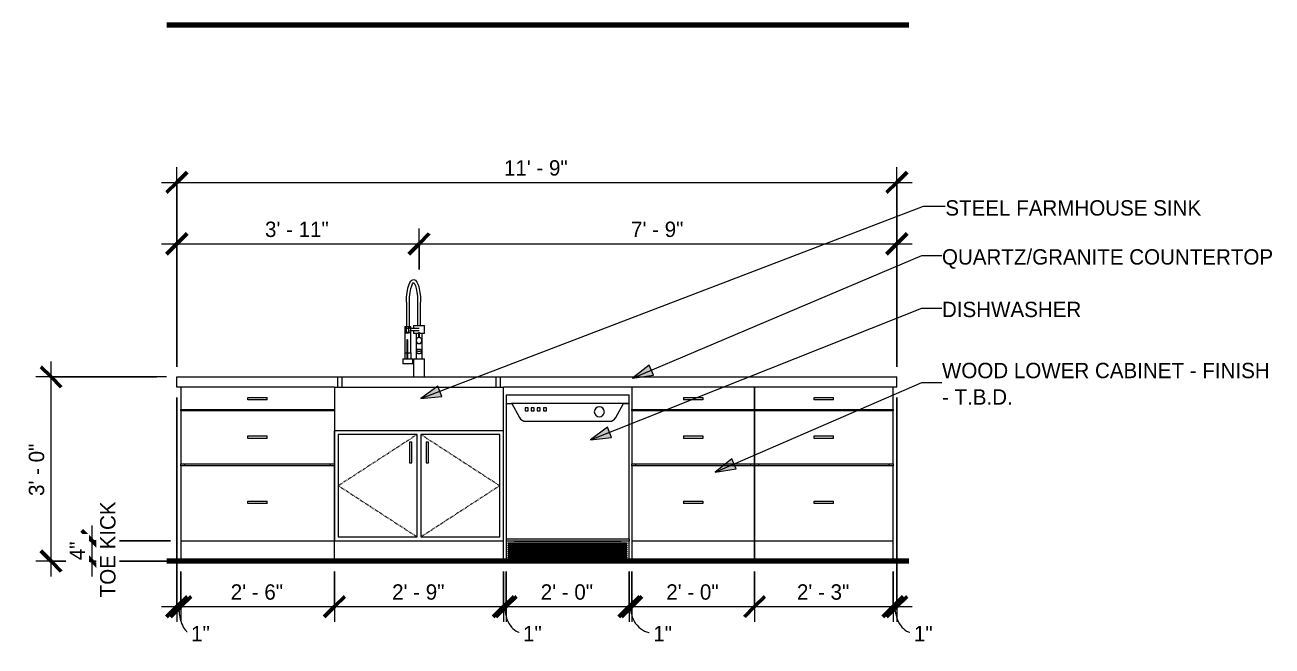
# Model space of a CAD drawing. Header units: inches. Extents: x -10240 to -8600, y 119 to 10383.
# Drawn here: x -9931.1 to -9687.7, y 119.4 to 240.7 of the extents above; entities that cross this region are included whole.
import ezdxf

# ---------------------------------------------------------------- set-up
doc = ezdxf.new("R2010")
doc.units = ezdxf.units.IN
doc.header["$MEASUREMENT"] = 0
doc.linetypes.add('Dash', pattern=[0.25, 0.125, -0.125])
for name, color, linetype, lineweight in [('0-3', 90, 'Continuous', 5), ('A-ANNO-DIMS', 211, 'Continuous', 9), ('A-ANNO-DIMS-32', 211, 'Continuous', 9), ('A-ANNO-NOTE', 131, 'Continuous', 9), ('A-FLOR-1', 7, 'Continuous', 70), ('A-WALL-3', 113, 'Continuous', 9), ('G-ANNO-TEXT', 231, 'Continuous', 9), ('P-SANR-FIXT', 6, 'Continuous', 9), ('Q-CASE', 31, 'Continuous', 9), ('Q-CASE-HDLN', 31, 'Dash', 9), ('Q-SPCQ', 91, 'Continuous', 9)]:
    doc.layers.add(name, color=color, linetype=linetype, lineweight=lineweight)
doc.styles.add('Century Gothic', font='ufonts.com_century-gothic.ttf', dxfattribs={"height": 3})
doc.dimstyles.new('OD_1__HACK_2', dxfattribs={"dimscale": 12, "dimtxt": 3.132505, "dimasz": 0.333333, "dimexe": 0.25, "dimexo": 0.166667, "dimgap": 0.041667, "dimtad": 1, "dimdec": 0, "dimzin": 3, "dimdsep": 46, "dimlunit": 4, "dimtxsty": 'Century Gothic', "dimblk1": 'OBLIQUE', "dimblk2": 'OBLIQUE', "dimsah": 1, "dimcen": 0.09, "dimdle": 0.25, "dimazin": 0, "dimtfac": 1, "dimtdec": 4, "dimtix": 1, "dimtmove": 0, "dimatfit": 3, "dimfxl": 1, "dimtvp": 1, "dimtfill": 1, "dimfrac": 2, "dimtolj": 1, "dimtzin": 0, "dimarcsym": 2})
doc.dimstyles.new('OD_1__HACK_2_1', dxfattribs={"dimscale": 12, "dimtxt": 3.132505, "dimasz": 0.333333, "dimexe": 0.25, "dimexo": 0.166667, "dimgap": 0.041667, "dimtad": 1, "dimdec": 0, "dimzin": 3, "dimdsep": 46, "dimlunit": 4, "dimtxsty": 'Century Gothic', "dimblk1": 'OBLIQUE', "dimblk2": 'OBLIQUE', "dimsah": 1, "dimcen": 0.09, "dimdle": 0.25, "dimazin": 0, "dimtfac": 1, "dimtdec": 4, "dimtix": 1, "dimtmove": 1, "dimatfit": 3, "dimfxl": 1, "dimtvp": 1, "dimtfill": 1, "dimfrac": 2, "dimtolj": 1, "dimtzin": 0, "dimarcsym": 2})

# ---------------------------------------------------------------- blocks, each defined once
blk = doc.blocks.new('CTR - 1st Phase - Shell_rvt-2-2ND _ 3RD FLOOR - 2BD A - ADA TYPE B - KITCHEN ISLAND')
at = {"layer": 'A-FLOR-1'}
for p, q in [((10023.1, 240.75), (10167.92, 240.75)), ((10167.92, 136), (10023.1, 136))]:
    blk.add_line(p, q, dxfattribs=at)
blk = doc.blocks.new('Dishwasher_15404 - 34_ counter-2817256-2ND _ 3RD FLOOR - 2BD A - ADA TYPE B - KITCHEN ISLAND')
at = {"layer": 'Q-SPCQ'}
for p, q in [((10089.34, 168.5), (10089.34, 166.79)), ((10089.34, 168.5), (10090.41, 168.5)), ((10090.41, 168.5), (10113.14, 168.5)), ((10113.14, 168.5), (10113.34, 168.5)), ((10113.34, 166.79), (10113.34, 168.5)), ((10089.34, 166.79), (10089.34, 140.33)), ((10089.34, 166.79), (10089.54, 166.79)), ((10089.54, 166.79), (10090.43, 166.79)), ((10090.43, 166.79), (10090.41, 166.79)), ((10112.25, 166.79), (10090.43, 166.79)), ((10090.43, 166.79), (10091.95, 164.06)), ((10093.06, 165.94), (10093.06, 165.35)), ((10093.65, 165.94), (10093.06, 165.94)), ((10093.65, 165.35), (10093.65, 165.94)), ((10094.24, 165.94), (10094.24, 165.35)), ((10094.83, 165.94), (10094.24, 165.94)), ((10094.83, 165.35), (10094.83, 165.94)), ((10095.42, 165.94), (10095.42, 165.35)), ((10096.01, 165.94), (10095.42, 165.94)), ((10096.01, 165.35), (10096.01, 165.94)), ((10096.6, 165.94), (10096.6, 165.35)), ((10097.19, 165.94), (10096.6, 165.94)), ((10097.19, 165.35), (10097.19, 165.94)), ((10110.73, 164.06), (10112.25, 166.79)), ((10113.14, 166.79), (10112.25, 166.79)), ((10112.25, 166.79), (10113.14, 166.79)), ((10113.34, 166.79), (10113.14, 166.79)), ((10113.14, 166.79), (10113.34, 166.79)), ((10113.34, 140.33), (10113.34, 166.79)), ((10093.06, 165.35), (10093.65, 165.35)), ((10093.15, 163.35), (10109.53, 163.35)), ((10094.24, 165.35), (10094.83, 165.35)), ((10095.42, 165.35), (10096.01, 165.35)), ((10096.6, 165.35), (10097.19, 165.35)), ((10089.54, 140.33), (10089.34, 140.33)), ((10089.34, 140.33), (10089.34, 139.94)), ((10113.34, 139.94), (10089.34, 139.94)), ((10089.34, 139.94), (10089.34, 136)), ((10113.14, 140.33), (10089.54, 140.33)), ((10089.76, 139.39), (10089.76, 139.59)), ((10089.76, 139.59), (10090.91, 139.59)), ((10090.91, 139.39), (10089.76, 139.39)), ((10089.76, 139), (10089.76, 139.2)), ((10089.76, 139.2), (10090.91, 139.2)), ((10090.91, 139), (10089.76, 139)), ((10089.76, 138.61), (10089.76, 138.8)), ((10089.76, 138.8), (10090.91, 138.8)), ((10090.91, 139.94), (10111.76, 139.94)), ((10090.91, 139.59), (10111.76, 139.59)), ((10111.76, 139.39), (10090.91, 139.39)), ((10090.91, 139.2), (10111.76, 139.2)), ((10111.76, 139), (10090.91, 139)), ((10090.91, 138.8), (10111.76, 138.8)), ((10111.76, 139.59), (10112.92, 139.59)), ((10112.92, 139.39), (10111.76, 139.39)), ((10111.76, 139.2), (10112.92, 139.2)), ((10112.92, 139), (10111.76, 139)), ((10111.76, 138.8), (10112.92, 138.8)), ((10112.92, 139.59), (10112.92, 139.39)), ((10112.92, 139.2), (10112.92, 139)), ((10112.92, 138.8), (10112.92, 138.61)), ((10113.34, 140.33), (10113.14, 140.33)), ((10113.34, 140.33), (10113.34, 139.94)), ((10113.34, 136), (10113.34, 139.94)), ((10090.91, 138.61), (10089.76, 138.61)), ((10089.76, 138.21), (10089.76, 138.41)), ((10089.76, 138.41), (10090.91, 138.41)), ((10090.91, 138.21), (10089.76, 138.21)), ((10089.76, 137.82), (10089.76, 138.02)), ((10089.76, 138.02), (10090.91, 138.02)), ((10090.91, 137.82), (10089.76, 137.82)), ((10089.76, 137.43), (10089.76, 137.62)), ((10089.76, 137.62), (10090.91, 137.62)), ((10090.91, 137.43), (10089.76, 137.43)), ((10089.76, 137.03), (10089.76, 137.23)), ((10089.76, 137.23), (10090.91, 137.23)), ((10090.91, 137.03), (10089.76, 137.03)), ((10089.76, 136.64), (10089.76, 136.84)), ((10089.76, 136.84), (10090.91, 136.84)), ((10090.91, 136.64), (10089.76, 136.64)), ((10111.76, 138.61), (10090.91, 138.61)), ((10090.91, 138.41), (10111.76, 138.41)), ((10111.76, 138.21), (10090.91, 138.21)), ((10090.91, 138.02), (10111.76, 138.02)), ((10111.76, 137.82), (10090.91, 137.82)), ((10090.91, 137.62), (10111.76, 137.62)), ((10111.76, 137.43), (10090.91, 137.43)), ((10090.91, 137.23), (10111.76, 137.23)), ((10111.76, 137.03), (10090.91, 137.03)), ((10090.91, 136.84), (10111.76, 136.84)), ((10111.76, 136.64), (10090.91, 136.64)), ((10112.92, 138.61), (10111.76, 138.61)), ((10111.76, 138.41), (10112.92, 138.41)), ((10112.92, 138.21), (10111.76, 138.21)), ((10111.76, 138.02), (10112.92, 138.02)), ((10112.92, 137.82), (10111.76, 137.82)), ((10111.76, 137.62), (10112.92, 137.62)), ((10112.92, 137.43), (10111.76, 137.43)), ((10111.76, 137.23), (10112.92, 137.23)), ((10112.92, 137.03), (10111.76, 137.03)), ((10111.76, 136.84), (10112.92, 136.84)), ((10112.92, 136.64), (10111.76, 136.64)), ((10112.92, 138.41), (10112.92, 138.21)), ((10112.92, 138.02), (10112.92, 137.82)), ((10112.92, 137.62), (10112.92, 137.43)), ((10112.92, 137.23), (10112.92, 137.03)), ((10112.92, 136.84), (10112.92, 136.64))]:
    blk.add_line(p, q, dxfattribs=at)
for centre, radius, start, end in [((10107.53, 165.2), 0.984, 90, 270), ((10107.53, 165.2), 0.984, 270, 90), ((10093.15, 164.72), 1.38, 209, 270), ((10109.53, 164.72), 1.38, 270, 331)]:
    blk.add_arc(centre, radius, start, end, dxfattribs=at)
blk = doc.blocks.new('Vanity Cabinet-Double Door - 33_-2164608-2ND _ 3RD FLOOR - 2BD A - ADA TYPE B - KITCHEN ISLAND')
at = {"layer": 'Q-CASE'}
for p, q in [((10055.84, 161.5), (10055.84, 140)), ((10071.96, 160.75), (10056.59, 160.75)), ((10056.59, 160.75), (10056.59, 140.75)), ((10071.96, 140.75), (10071.96, 160.75)), ((10088.09, 160.75), (10072.71, 160.75)), ((10072.71, 160.75), (10072.71, 140.75)), ((10088.09, 140.75), (10088.09, 160.75)), ((10088.84, 140), (10088.84, 161.5)), ((10070.46, 159.25), (10070.46, 155.25)), ((10070.96, 159.25), (10070.46, 159.25)), ((10070.96, 155.25), (10070.96, 159.25)), ((10073.71, 159.25), (10073.71, 155.25)), ((10074.21, 159.25), (10073.71, 159.25)), ((10074.21, 155.25), (10074.21, 159.25)), ((10070.46, 155.25), (10070.96, 155.25)), ((10073.71, 155.25), (10074.21, 155.25)), ((10055.84, 140), (10088.84, 140)), ((10055.84, 136), (10055.84, 140)), ((10056.59, 140.75), (10071.96, 140.75)), ((10072.71, 140.75), (10088.09, 140.75)), ((10088.84, 136), (10088.84, 140))]:
    blk.add_line(p, q, dxfattribs=at)
at = {"layer": 'Q-CASE-HDLN'}
for p, q in [((10071.96, 160.75), (10056.59, 150.75)), ((10072.71, 160.75), (10088.09, 150.75)), ((10056.59, 150.75), (10071.96, 140.75)), ((10088.09, 150.75), (10072.71, 140.75))]:
    blk.add_line(p, q, dxfattribs=at)
blk = doc.blocks.new('Base Cabinet 3 Drawer 230 - Base Cabinet 3 Drawer 230 30_-2571672-2ND _ 3RD FLOOR - 2BD A - ADA TYPE B - KITCHEN ISLAND')
at = {"layer": 'Q-CASE'}
for p, q in [((10055.84, 170), (10025.84, 170)), ((10025.84, 170), (10025.84, 165.63)), ((10038.96, 168), (10042.71, 168)), ((10038.96, 167.5), (10038.96, 168)), ((10042.71, 167.5), (10042.71, 168)), ((10025.84, 165.63), (10055.84, 165.63)), ((10025.84, 165.38), (10025.84, 165.63)), ((10026.59, 165.63), (10026.59, 165.38)), ((10042.71, 167.5), (10038.96, 167.5)), ((10055.09, 165.38), (10055.09, 165.63)), ((10055.84, 165.38), (10025.84, 165.38)), ((10025.84, 165.38), (10025.84, 155)), ((10055.84, 155), (10055.84, 161.5)), ((10038.96, 160.5), (10042.71, 160.5)), ((10038.96, 160), (10038.96, 160.5)), ((10042.71, 160), (10038.96, 160)), ((10042.71, 160), (10042.71, 160.5)), ((10025.84, 155), (10055.84, 155)), ((10025.84, 154.63), (10025.84, 155)), ((10055.84, 154.63), (10025.84, 154.63)), ((10025.84, 154.63), (10025.84, 140)), ((10026.59, 155), (10026.59, 154.63)), ((10055.09, 154.63), (10055.09, 155)), ((10055.84, 140), (10055.84, 154.63)), ((10038.96, 147.75), (10042.71, 147.75)), ((10038.96, 147.25), (10038.96, 147.75)), ((10042.71, 147.25), (10038.96, 147.25)), ((10042.71, 147.25), (10042.71, 147.75)), ((10025.84, 140), (10055.84, 140)), ((10025.84, 140), (10025.84, 136)), ((10055.84, 136), (10055.84, 140))]:
    blk.add_line(p, q, dxfattribs=at)
blk = doc.blocks.new('Base Cabinet 3 Drawer 230 - Base Cabinet 3 Drawer 230 24_-2578604-2ND _ 3RD FLOOR - 2BD A - ADA TYPE B - KITCHEN ISLAND')
at = {"layer": 'Q-CASE'}
for p, q in [((10113.84, 170), (10113.84, 165.63)), ((10137.84, 170), (10113.84, 170)), ((10123.96, 168), (10127.71, 168)), ((10123.96, 168), (10123.96, 167.5)), ((10127.71, 168), (10127.71, 167.5)), ((10137.84, 165.63), (10137.84, 170)), ((10113.84, 165.63), (10137.84, 165.63)), ((10113.84, 165.38), (10113.84, 165.63)), ((10114.59, 165.63), (10114.59, 165.38)), ((10127.71, 167.5), (10123.96, 167.5)), ((10137.09, 165.38), (10137.09, 165.63)), ((10137.84, 165.63), (10137.84, 165.38)), ((10113.84, 165.38), (10113.84, 155)), ((10137.84, 165.38), (10113.84, 165.38)), ((10137.84, 155), (10137.84, 165.38)), ((10123.96, 160.5), (10127.71, 160.5)), ((10123.96, 160.5), (10123.96, 160)), ((10127.71, 160), (10123.96, 160)), ((10127.71, 160.5), (10127.71, 160)), ((10113.84, 155), (10137.84, 155)), ((10113.84, 154.63), (10113.84, 155)), ((10113.84, 154.63), (10113.84, 140)), ((10137.84, 154.63), (10113.84, 154.63)), ((10114.59, 155), (10114.59, 154.63)), ((10137.09, 154.63), (10137.09, 155)), ((10137.84, 155), (10137.84, 154.63)), ((10137.84, 140), (10137.84, 154.63)), ((10123.96, 147.75), (10127.71, 147.75)), ((10123.96, 147.75), (10123.96, 147.25)), ((10127.71, 147.25), (10123.96, 147.25)), ((10127.71, 147.75), (10127.71, 147.25)), ((10113.84, 140), (10137.84, 140)), ((10113.84, 140), (10113.84, 136)), ((10137.84, 136), (10137.84, 140))]:
    blk.add_line(p, q, dxfattribs=at)
blk = doc.blocks.new('Base Cabinet 3 Drawer 230 - Base Cabinet 3 Drawer 230 27_-2571739-2ND _ 3RD FLOOR - 2BD A - ADA TYPE B - KITCHEN ISLAND')
at = {"layer": 'Q-CASE'}
for p, q in [((10164.84, 170), (10137.84, 170)), ((10137.84, 170), (10137.84, 165.63)), ((10149.46, 168), (10153.21, 168)), ((10149.46, 167.5), (10149.46, 168)), ((10153.21, 167.5), (10153.21, 168)), ((10164.84, 165.63), (10164.84, 170)), ((10137.84, 165.63), (10164.84, 165.63)), ((10137.84, 165.38), (10137.84, 165.63)), ((10138.59, 165.63), (10138.59, 165.38)), ((10153.21, 167.5), (10149.46, 167.5)), ((10164.09, 165.38), (10164.09, 165.63)), ((10164.84, 165.63), (10164.84, 165.38)), ((10164.84, 165.38), (10137.84, 165.38)), ((10137.84, 165.38), (10137.84, 155)), ((10164.84, 155), (10164.84, 165.38)), ((10149.46, 160.5), (10153.21, 160.5)), ((10149.46, 160), (10149.46, 160.5)), ((10153.21, 160), (10149.46, 160)), ((10153.21, 160), (10153.21, 160.5)), ((10137.84, 155), (10164.84, 155)), ((10137.84, 154.63), (10137.84, 155)), ((10164.84, 154.63), (10137.84, 154.63)), ((10137.84, 154.63), (10137.84, 140)), ((10138.59, 155), (10138.59, 154.63)), ((10164.09, 154.63), (10164.09, 155)), ((10164.84, 155), (10164.84, 154.63)), ((10164.84, 140), (10164.84, 154.63)), ((10149.46, 147.75), (10153.21, 147.75)), ((10149.46, 147.25), (10149.46, 147.75)), ((10153.21, 147.25), (10149.46, 147.25)), ((10153.21, 147.25), (10153.21, 147.75)), ((10137.84, 140), (10164.84, 140)), ((10137.84, 140), (10137.84, 136)), ((10164.84, 136), (10164.84, 140))]:
    blk.add_line(p, q, dxfattribs=at)
blk = doc.blocks.new('kitchen_faucet_14143 - kitchen_faucet_14143-2965259-2ND _ 3RD FLOOR - 2BD A - ADA TYPE B - KITCHEN ISLAND')
at = {"layer": 'P-SANR-FIXT'}
for p, q in [((10069.89, 186.57), (10069.89, 181.84)), ((10070.48, 181.45), (10070.48, 186.57)), ((10072.05, 186.57), (10072.05, 182.04)), ((10072.64, 182.04), (10072.64, 186.57)), ((10069.59, 181.84), (10069.59, 180.66)), ((10069.59, 181.84), (10069.75, 181.84)), ((10069.59, 180.66), (10069.59, 176.72)), ((10069.59, 180.66), (10069.75, 180.66)), ((10069.75, 180.66), (10069.59, 180.66)), ((10069.75, 181.84), (10069.88, 181.84)), ((10069.75, 180.66), (10069.75, 181.84)), ((10069.75, 180.66), (10069.88, 180.66)), ((10069.75, 180.55), (10069.75, 180.66)), ((10069.88, 180.66), (10069.75, 180.66)), ((10070.18, 180.55), (10069.75, 180.55)), ((10069.88, 180.66), (10069.88, 181.84)), ((10069.88, 180.66), (10070.3, 180.66)), ((10069.88, 180.55), (10069.88, 180.66)), ((10070.3, 180.66), (10069.88, 180.66)), ((10069.89, 181.45), (10069.89, 181.84)), ((10069.89, 181.84), (10070.19, 181.84)), ((10070.3, 181.45), (10069.89, 181.45)), ((10070.3, 180.55), (10070.18, 180.55)), ((10070.19, 181.84), (10070.3, 181.84)), ((10070.3, 181.84), (10070.77, 181.84)), ((10070.3, 181.84), (10070.3, 180.66)), ((10070.48, 181.45), (10070.3, 181.45)), ((10070.3, 181.06), (10070.48, 181.06)), ((10070.3, 180.66), (10070.77, 180.66)), ((10070.3, 180.66), (10070.3, 180.55)), ((10070.77, 180.66), (10070.3, 180.66)), ((10072.34, 181.45), (10070.76, 181.45)), ((10070.76, 181.06), (10072.34, 181.06)), ((10070.77, 180.66), (10070.77, 181.84)), ((10070.77, 176.72), (10070.77, 180.66)), ((10071.26, 182.04), (10071.26, 181.45)), ((10071.26, 182.04), (10072.34, 182.04)), ((10071.26, 181.06), (10071.26, 180.46)), ((10072.22, 180.46), (10071.26, 180.46)), ((10071.75, 180.46), (10071.75, 179.25)), ((10072.22, 180.66), (10072.22, 179.67)), ((10072.22, 180.66), (10072.34, 180.66)), ((10072.34, 182.04), (10073.42, 182.04)), ((10072.34, 180.66), (10072.46, 180.66)), ((10072.46, 179.67), (10072.46, 180.66)), ((10073.42, 180.46), (10072.46, 180.46)), ((10072.93, 179.25), (10072.93, 180.46)), ((10073.42, 180.46), (10073.42, 182.04)), ((10069.94, 179.2), (10069.94, 175.42)), ((10070.14, 175.42), (10070.14, 179.2)), ((10071.75, 179.25), (10071.75, 177.11)), ((10072.93, 177.11), (10072.93, 179.25)), ((10069.2, 175.54), (10069.2, 174.56)), ((10069.2, 175.54), (10070.18, 175.54)), ((10069.55, 176.72), (10069.55, 175.54)), ((10069.55, 176.72), (10069.94, 176.72)), ((10070.13, 176.72), (10070.18, 176.72)), ((10070.18, 176.72), (10070.81, 176.72)), ((10070.18, 175.54), (10071.16, 175.54)), ((10070.81, 175.54), (10070.81, 176.72)), ((10071.16, 174.56), (10071.16, 175.54)), ((10071.26, 175.54), (10071.26, 172)), ((10071.26, 175.54), (10072.34, 175.54)), ((10071.75, 177.11), (10071.75, 175.54)), ((10071.85, 177.11), (10071.85, 176.75)), ((10072.34, 175.54), (10073.42, 175.54)), ((10072.83, 176.75), (10072.83, 177.11)), ((10072.93, 175.54), (10072.93, 177.11)), ((10073.42, 172), (10073.42, 175.54)), ((10070.18, 174.56), (10069.2, 174.56)), ((10071.16, 174.56), (10070.18, 174.56))]:
    blk.add_line(p, q, dxfattribs=at)
at = {"layer": 'P-SANR-FIXT', "flags": 128}
for points in [[(10069.89, 186.57), (10069.92, 187.57), (10070.02, 188.51), (10070.16, 189.32), (10070.33, 189.95), (10070.53, 190.41), (10070.72, 190.71), (10070.92, 190.89), (10071.12, 190.98), (10071.3, 191), (10071.45, 190.97)], [(10070.48, 186.57), (10070.51, 187.55), (10070.61, 188.47), (10070.75, 189.25), (10070.91, 189.82), (10071.08, 190.19), (10071.22, 190.37), (10071.27, 190.41)], [(10071.27, 190.41), (10071.35, 190.34), (10071.49, 190.12), (10071.64, 189.76), (10071.79, 189.24), (10071.92, 188.54), (10072.01, 187.69), (10072.05, 186.57)], [(10071.45, 190.97), (10071.63, 190.88), (10071.94, 190.53), (10072.24, 189.83), (10072.39, 189.24), (10072.52, 188.5), (10072.61, 187.61), (10072.64, 186.57)]]:
    blk.add_lwpolyline(points, dxfattribs=at)
at = {"layer": 'P-SANR-FIXT'}
for centre, radius, start, end in [((10072.34, 179.1), 0.591, 120, 180), ((10072.34, 179.1), 0.591, 180, 0), ((10072.34, 179.12), 0.571, 0, 180), ((10072.34, 179.12), 0.571, 180, 0), ((10072.34, 179.1), 0.591, 0, 60)]:
    blk.add_arc(centre, radius, start, end, dxfattribs=at)
for centre, major_axis, ratio, start_param, end_param in [((10070.04, 179.2), (0.0984, 0), 0.173648, 1.570796, 4.712389), ((10070.04, 179.2), (-0.0984, 0), 0.173648, 1.570796, 4.712389), ((10072.34, 179.25), (0.591, 0), 0.422618, 2.688204, 3.141593), ((10072.34, 179.25), (0.591, 0), 0.422618, 0, 0.393817), ((10072.34, 177.11), (0.591, 0), 0.422618, 1.570796, 3.719048), ((10072.34, 177.11), (0.492, 0), 0.422618, 1.570796, 3.141593), ((10072.34, 176.75), (0.492, 0), 0.422618, 1.570796, 4.712389), ((10072.34, 177.11), (0.591, 0), 0.422618, 5.70573, 7.853982), ((10072.34, 177.11), (0.492, 0), 0.422618, 0, 1.570796), ((10072.34, 176.75), (0.492, 0), 0.422618, 4.712389, 7.853982)]:
    blk.add_ellipse(centre, major_axis=major_axis, ratio=ratio, start_param=start_param, end_param=end_param, dxfattribs=at)
blk = doc.blocks.new('Stainless Steel Farmhous Kitchen Sink - Stainless Steel Farmhous Kitchen Sink-2552578-2ND _ 3RD FLOOR - 2BD A - ADA TYPE B - KITCHEN ISLAND')
at = {"layer": 'P-SANR-FIXT'}
for p, q in [((10055.84, 170), (10088.84, 170)), ((10055.84, 170), (10055.84, 161.5)), ((10088.84, 161.5), (10088.84, 170)), ((10088.84, 161.5), (10055.84, 161.5))]:
    blk.add_line(p, q, dxfattribs=at)
blk = doc.blocks.new('DIMBLOCK21-2ND _ 3RD FLOOR - 2BD A - ADA TYPE B - KITCHEN ISLAND')
at = {"layer": 'A-ANNO-DIMS-32'}
for p, q in [((-9901.45, 168), (-9901.45, 124.14)), ((-9901.45, 127.14), (-9901.45, 168)), ((-9900.67, 134), (-9900.67, 124.14)), ((-9900.67, 127.14), (-9900.67, 133.98)), ((-9904.45, 127.14), (-9900.67, 127.14))]:
    blk.add_line(p, q, dxfattribs=at)
at = {"layer": 'A-ANNO-DIMS-32', "lineweight": 50}
for p, q in [((-9901.45, 127.14), (-9899.45, 129.14)), ((-9900.67, 127.14), (-9898.67, 129.14)), ((-9901.45, 127.14), (-9903.45, 125.14)), ((-9900.67, 127.14), (-9902.67, 125.14))]:
    blk.add_line(p, q, dxfattribs=at)
at = {"layer": 'A-ANNO-DIMS-32'}
blk.add_ellipse((-9898.65, 127.14), major_axis=(0, 5.16), ratio=0.466646, start_param=1.570796, end_param=3.141593, dxfattribs=at)
at = {"layer": 'A-ANNO-DIMS-32', "color": 0, "insert": (-9898.65, 123.37), "char_height": 3, "width": 4.3557, "attachment_point": 1, "line_spacing_factor": 0.984502, "style": 'Century Gothic', "bg_fill": 3, "box_fill_scale": 1.25, "bg_fill_color": 256, "bg_fill_true_color": 13158600, "bg_fill_transparency": 0}
blk.add_mtext('1"', dxfattribs=at)
blk = doc.blocks.new('_Oblique')
at = {"color": 0, "linetype": 'ByBlock', "lineweight": -2}
blk.add_line((-0.5, -0.5), (0.5, 0.5), dxfattribs=at)
blk = doc.blocks.new('DIMBLOCK22-2ND _ 3RD FLOOR - 2BD A - ADA TYPE B - KITCHEN ISLAND')
at = {"layer": 'A-ANNO-DIMS-32'}
for p, q in [((-9900.67, 134), (-9900.67, 124.14)), ((-9900.67, 127.14), (-9900.67, 133.98)), ((-9870.67, 134), (-9870.67, 124.14)), ((-9870.67, 127.14), (-9870.67, 133.98)), ((-9900.67, 127.14), (-9870.67, 127.14))]:
    blk.add_line(p, q, dxfattribs=at)
at = {"layer": 'A-ANNO-DIMS-32', "lineweight": 50}
for p, q in [((-9900.67, 127.14), (-9898.67, 129.14)), ((-9870.67, 127.14), (-9868.67, 129.14)), ((-9900.67, 127.14), (-9902.67, 125.14)), ((-9870.67, 127.14), (-9872.67, 125.14))]:
    blk.add_line(p, q, dxfattribs=at)
at = {"layer": 'A-ANNO-DIMS-32', "color": 0, "insert": (-9890.92, 131.49), "char_height": 3, "width": 12.5897, "attachment_point": 1, "line_spacing_factor": 0.984502, "style": 'Century Gothic', "bg_fill": 3, "box_fill_scale": 1.25, "bg_fill_color": 256, "bg_fill_true_color": 13158600, "bg_fill_transparency": 0}
blk.add_mtext('2\' - 6"', dxfattribs=at)
blk = doc.blocks.new('DIMBLOCK23-2ND _ 3RD FLOOR - 2BD A - ADA TYPE B - KITCHEN ISLAND')
at = {"layer": 'A-ANNO-DIMS-32'}
for p, q in [((-9870.67, 134), (-9870.67, 124.14)), ((-9870.67, 127.14), (-9870.67, 133.98)), ((-9837.67, 134), (-9837.67, 124.14)), ((-9837.67, 127.14), (-9837.67, 133.98)), ((-9870.67, 127.14), (-9837.67, 127.14))]:
    blk.add_line(p, q, dxfattribs=at)
at = {"layer": 'A-ANNO-DIMS-32', "lineweight": 50}
for p, q in [((-9870.67, 127.14), (-9868.67, 129.14)), ((-9837.67, 127.14), (-9835.67, 129.14)), ((-9870.67, 127.14), (-9872.67, 125.14)), ((-9837.67, 127.14), (-9839.67, 125.14))]:
    blk.add_line(p, q, dxfattribs=at)
at = {"layer": 'A-ANNO-DIMS-32', "color": 0, "insert": (-9859.42, 131.49), "char_height": 3, "width": 12.5897, "attachment_point": 1, "line_spacing_factor": 0.984502, "style": 'Century Gothic', "bg_fill": 3, "box_fill_scale": 1.25, "bg_fill_color": 256, "bg_fill_true_color": 13158600, "bg_fill_transparency": 0}
blk.add_mtext('2\' - 9"', dxfattribs=at)
blk = doc.blocks.new('DIMBLOCK24-2ND _ 3RD FLOOR - 2BD A - ADA TYPE B - KITCHEN ISLAND')
at = {"layer": 'A-ANNO-DIMS-32'}
for p, q in [((-9837.67, 134), (-9837.67, 124.14)), ((-9837.67, 127.14), (-9837.67, 133.98)), ((-9837.17, 134), (-9837.17, 124.14)), ((-9837.17, 127.14), (-9837.17, 133.98)), ((-9837.67, 127.14), (-9837.17, 127.14))]:
    blk.add_line(p, q, dxfattribs=at)
at = {"layer": 'A-ANNO-DIMS-32', "lineweight": 50}
for p, q in [((-9837.67, 127.14), (-9835.67, 129.14)), ((-9837.17, 127.14), (-9835.17, 129.14)), ((-9837.67, 127.14), (-9839.67, 125.14)), ((-9837.17, 127.14), (-9839.17, 125.14))]:
    blk.add_line(p, q, dxfattribs=at)
at = {"layer": 'A-ANNO-DIMS-32'}
blk.add_ellipse((-9833.87, 127.14), major_axis=(0, 5.16), ratio=0.688344, start_param=1.570796, end_param=3.141593, dxfattribs=at)
at = {"layer": 'A-ANNO-DIMS-32', "color": 0, "insert": (-9833.87, 123.37), "char_height": 3, "width": 4.3557, "attachment_point": 1, "line_spacing_factor": 0.984502, "style": 'Century Gothic', "bg_fill": 3, "box_fill_scale": 1.25, "bg_fill_color": 256, "bg_fill_true_color": 13158600, "bg_fill_transparency": 0}
blk.add_mtext('1"', dxfattribs=at)
blk = doc.blocks.new('DIMBLOCK25-2ND _ 3RD FLOOR - 2BD A - ADA TYPE B - KITCHEN ISLAND')
at = {"layer": 'A-ANNO-DIMS-32'}
for p, q in [((-9837.17, 134), (-9837.17, 124.14)), ((-9837.17, 127.14), (-9837.17, 133.98)), ((-9813.17, 134), (-9813.17, 124.14)), ((-9813.17, 127.14), (-9813.17, 133.98)), ((-9837.17, 127.14), (-9813.17, 127.14))]:
    blk.add_line(p, q, dxfattribs=at)
at = {"layer": 'A-ANNO-DIMS-32', "lineweight": 50}
for p, q in [((-9837.17, 127.14), (-9835.17, 129.14)), ((-9813.17, 127.14), (-9811.17, 129.14)), ((-9837.17, 127.14), (-9839.17, 125.14)), ((-9813.17, 127.14), (-9815.17, 125.14))]:
    blk.add_line(p, q, dxfattribs=at)
at = {"layer": 'A-ANNO-DIMS-32', "color": 0, "insert": (-9830.42, 131.49), "char_height": 3, "width": 12.5897, "attachment_point": 1, "line_spacing_factor": 0.984502, "style": 'Century Gothic', "bg_fill": 3, "box_fill_scale": 1.25, "bg_fill_color": 256, "bg_fill_true_color": 13158600, "bg_fill_transparency": 0}
blk.add_mtext('2\' - 0"', dxfattribs=at)
blk = doc.blocks.new('DIMBLOCK26-2ND _ 3RD FLOOR - 2BD A - ADA TYPE B - KITCHEN ISLAND')
at = {"layer": 'A-ANNO-DIMS-32'}
for p, q in [((-9813.17, 134), (-9813.17, 124.14)), ((-9813.17, 127.14), (-9813.17, 133.98)), ((-9812.67, 134), (-9812.67, 124.14)), ((-9812.67, 127.14), (-9812.67, 133.98)), ((-9813.17, 127.14), (-9812.67, 127.14))]:
    blk.add_line(p, q, dxfattribs=at)
at = {"layer": 'A-ANNO-DIMS-32', "lineweight": 50}
for p, q in [((-9813.17, 127.14), (-9811.17, 129.14)), ((-9812.67, 127.14), (-9810.67, 129.14)), ((-9813.17, 127.14), (-9815.17, 125.14)), ((-9812.67, 127.14), (-9814.67, 125.14))]:
    blk.add_line(p, q, dxfattribs=at)
at = {"layer": 'A-ANNO-DIMS-32'}
blk.add_ellipse((-9808.45, 127.14), major_axis=(0, 5.16), ratio=0.867618, start_param=1.570796, end_param=3.141593, dxfattribs=at)
at = {"layer": 'A-ANNO-DIMS-32', "color": 0, "insert": (-9808.45, 123.37), "char_height": 3, "width": 4.3557, "attachment_point": 1, "line_spacing_factor": 0.984502, "style": 'Century Gothic', "bg_fill": 3, "box_fill_scale": 1.25, "bg_fill_color": 256, "bg_fill_true_color": 13158600, "bg_fill_transparency": 0}
blk.add_mtext('1"', dxfattribs=at)
blk = doc.blocks.new('DIMBLOCK27-2ND _ 3RD FLOOR - 2BD A - ADA TYPE B - KITCHEN ISLAND')
at = {"layer": 'A-ANNO-DIMS-32'}
for p, q in [((-9812.67, 134), (-9812.67, 124.14)), ((-9812.67, 127.14), (-9812.67, 133.98)), ((-9788.67, 134), (-9788.67, 124.14)), ((-9788.67, 127.14), (-9788.67, 133.98)), ((-9812.67, 127.14), (-9788.67, 127.14))]:
    blk.add_line(p, q, dxfattribs=at)
at = {"layer": 'A-ANNO-DIMS-32', "lineweight": 50}
for p, q in [((-9812.67, 127.14), (-9810.67, 129.14)), ((-9788.67, 127.14), (-9786.67, 129.14)), ((-9812.67, 127.14), (-9814.67, 125.14)), ((-9788.67, 127.14), (-9790.67, 125.14))]:
    blk.add_line(p, q, dxfattribs=at)
at = {"layer": 'A-ANNO-DIMS-32', "color": 0, "insert": (-9805.92, 131.49), "char_height": 3, "width": 12.5897, "attachment_point": 1, "line_spacing_factor": 0.984502, "style": 'Century Gothic', "bg_fill": 3, "box_fill_scale": 1.25, "bg_fill_color": 256, "bg_fill_true_color": 13158600, "bg_fill_transparency": 0}
blk.add_mtext('2\' - 0"', dxfattribs=at)
blk = doc.blocks.new('DIMBLOCK28-2ND _ 3RD FLOOR - 2BD A - ADA TYPE B - KITCHEN ISLAND')
at = {"layer": 'A-ANNO-DIMS-32'}
for p, q in [((-9788.67, 134), (-9788.67, 124.14)), ((-9788.67, 127.14), (-9788.67, 133.98)), ((-9761.67, 134), (-9761.67, 124.14)), ((-9761.67, 127.14), (-9761.67, 133.98)), ((-9788.67, 127.14), (-9761.67, 127.14))]:
    blk.add_line(p, q, dxfattribs=at)
at = {"layer": 'A-ANNO-DIMS-32', "lineweight": 50}
for p, q in [((-9788.67, 127.14), (-9786.67, 129.14)), ((-9761.67, 127.14), (-9759.67, 129.14)), ((-9788.67, 127.14), (-9790.67, 125.14)), ((-9761.67, 127.14), (-9763.67, 125.14))]:
    blk.add_line(p, q, dxfattribs=at)
at = {"layer": 'A-ANNO-DIMS-32', "color": 0, "insert": (-9780.42, 131.49), "char_height": 3, "width": 12.5897, "attachment_point": 1, "line_spacing_factor": 0.984502, "style": 'Century Gothic', "bg_fill": 3, "box_fill_scale": 1.25, "bg_fill_color": 256, "bg_fill_true_color": 13158600, "bg_fill_transparency": 0}
blk.add_mtext('2\' - 3"', dxfattribs=at)
blk = doc.blocks.new('DIMBLOCK29-2ND _ 3RD FLOOR - 2BD A - ADA TYPE B - KITCHEN ISLAND')
at = {"layer": 'A-ANNO-DIMS-32'}
for p, q in [((-9760.92, 168), (-9760.92, 124.14)), ((-9760.92, 127.14), (-9760.92, 168)), ((-9761.67, 134), (-9761.67, 124.14)), ((-9761.67, 127.14), (-9761.67, 133.98)), ((-9761.67, 127.14), (-9757.92, 127.14))]:
    blk.add_line(p, q, dxfattribs=at)
at = {"layer": 'A-ANNO-DIMS-32', "lineweight": 50}
for p, q in [((-9761.67, 127.14), (-9759.67, 129.14)), ((-9760.92, 127.14), (-9758.92, 129.14)), ((-9761.67, 127.14), (-9763.67, 125.14)), ((-9760.92, 127.14), (-9762.92, 125.14))]:
    blk.add_line(p, q, dxfattribs=at)
at = {"layer": 'A-ANNO-DIMS-32'}
blk.add_ellipse((-9757.6, 127.14), major_axis=(0, 5.16), ratio=0.717371, start_param=1.570796, end_param=3.141593, dxfattribs=at)
at = {"layer": 'A-ANNO-DIMS-32', "color": 0, "insert": (-9757.6, 123.37), "char_height": 3, "width": 4.3557, "attachment_point": 1, "line_spacing_factor": 0.984502, "style": 'Century Gothic', "bg_fill": 3, "box_fill_scale": 1.25, "bg_fill_color": 256, "bg_fill_true_color": 13158600, "bg_fill_transparency": 0}
blk.add_mtext('1"', dxfattribs=at)
blk = doc.blocks.new('DIMBLOCK30-2ND _ 3RD FLOOR - 2BD A - ADA TYPE B - KITCHEN ISLAND')
at = {"layer": 'A-ANNO-DIMS-32', "lineweight": 50}
for p, q in [((-9925.98, 172), (-9927.98, 174)), ((-9925.98, 172), (-9923.98, 170)), ((-9925.98, 136), (-9927.98, 138)), ((-9925.98, 136), (-9923.98, 134))]:
    blk.add_line(p, q, dxfattribs=at)
at = {"layer": 'A-ANNO-DIMS-32'}
for p, q in [((-9925.98, 133), (-9925.98, 175)), ((-9903.45, 172), (-9928.98, 172)), ((-9925.98, 172), (-9905.41, 172)), ((-9902.67, 136), (-9928.98, 136)), ((-9925.98, 136), (-9902.67, 136))]:
    blk.add_line(p, q, dxfattribs=at)
at = {"layer": 'A-ANNO-DIMS-32', "color": 0, "insert": (-9930.33, 148.75), "char_height": 3, "width": 12.5897, "attachment_point": 1, "rotation": 90, "line_spacing_factor": 0.984502, "style": 'Century Gothic', "bg_fill": 3, "box_fill_scale": 1.25, "bg_fill_color": 256, "bg_fill_true_color": 13158600, "bg_fill_transparency": 0}
blk.add_mtext('3\' - 0"', dxfattribs=at)
blk = doc.blocks.new('DIMBLOCK31-2ND _ 3RD FLOOR - 2BD A - ADA TYPE B - KITCHEN ISLAND')
at = {"layer": 'A-ANNO-DIMS-32', "lineweight": 50}
for p, q in [((-9917.98, 140), (-9919.98, 142)), ((-9917.98, 140), (-9915.98, 138)), ((-9917.98, 136), (-9919.98, 138)), ((-9917.98, 136), (-9915.98, 134))]:
    blk.add_line(p, q, dxfattribs=at)
at = {"layer": 'A-ANNO-DIMS-32'}
for p, q in [((-9917.98, 133), (-9917.98, 143)), ((-9902.67, 140), (-9920.98, 140)), ((-9917.98, 140), (-9902.67, 140)), ((-9902.67, 136), (-9920.98, 136)), ((-9917.98, 136), (-9902.67, 136))]:
    blk.add_line(p, q, dxfattribs=at)
at = {"layer": 'A-ANNO-DIMS-32', "color": 0, "char_height": 3, "attachment_point": 1, "rotation": 90, "line_spacing_factor": 0.984502, "style": 'Century Gothic', "bg_fill": 3, "box_fill_scale": 1.25, "bg_fill_color": 256, "bg_fill_true_color": 13158600, "bg_fill_transparency": 0}
for s, insert, width in [('TOE KICK', (-9916.41, 128.95), 21.7187), ('4"', (-9922.33, 136.19), 4.3557)]:
    blk.add_mtext(s, dxfattribs=dict(at, insert=insert, width=width))
blk = doc.blocks.new('DIMBLOCK32-2ND _ 3RD FLOOR - 2BD A - ADA TYPE B - KITCHEN ISLAND')
at = {"layer": 'A-ANNO-DIMS-32'}
for p, q in [((-9901.45, 174), (-9901.45, 200.99)), ((-9854.17, 193), (-9854.17, 200.99)), ((-9904.45, 197.99), (-9854.17, 197.99)), ((-9901.45, 197.99), (-9901.45, 174)), ((-9854.17, 197.99), (-9854.17, 193))]:
    blk.add_line(p, q, dxfattribs=at)
at = {"layer": 'A-ANNO-DIMS-32', "lineweight": 50}
for p, q in [((-9901.45, 197.99), (-9899.45, 199.99)), ((-9854.17, 197.99), (-9852.17, 199.99)), ((-9901.45, 197.99), (-9903.45, 195.99)), ((-9854.17, 197.99), (-9856.17, 195.99))]:
    blk.add_line(p, q, dxfattribs=at)
at = {"layer": 'A-ANNO-DIMS-32', "color": 0, "insert": (-9884.23, 202.33), "char_height": 3, "width": 15.394, "attachment_point": 1, "line_spacing_factor": 0.984502, "style": 'Century Gothic', "bg_fill": 3, "box_fill_scale": 1.25, "bg_fill_color": 256, "bg_fill_true_color": 13158600, "bg_fill_transparency": 0}
blk.add_mtext('3\' - 11"', dxfattribs=at)
blk = doc.blocks.new('DIMBLOCK33-2ND _ 3RD FLOOR - 2BD A - ADA TYPE B - KITCHEN ISLAND')
at = {"layer": 'A-ANNO-DIMS-32'}
for p, q in [((-9854.17, 193), (-9854.17, 200.99)), ((-9760.92, 174), (-9760.92, 200.99)), ((-9854.17, 197.99), (-9757.92, 197.99)), ((-9854.17, 197.99), (-9854.17, 193)), ((-9760.92, 197.99), (-9760.92, 174))]:
    blk.add_line(p, q, dxfattribs=at)
at = {"layer": 'A-ANNO-DIMS-32', "lineweight": 50}
for p, q in [((-9854.17, 197.99), (-9852.17, 199.99)), ((-9760.92, 197.99), (-9758.92, 199.99)), ((-9854.17, 197.99), (-9856.17, 195.99)), ((-9760.92, 197.99), (-9762.92, 195.99))]:
    blk.add_line(p, q, dxfattribs=at)
at = {"layer": 'A-ANNO-DIMS-32', "color": 0, "insert": (-9812.79, 202.33), "char_height": 3, "width": 12.5897, "attachment_point": 1, "line_spacing_factor": 0.984502, "style": 'Century Gothic', "bg_fill": 3, "box_fill_scale": 1.25, "bg_fill_color": 256, "bg_fill_true_color": 13158600, "bg_fill_transparency": 0}
blk.add_mtext('7\' - 9"', dxfattribs=at)
blk = doc.blocks.new('DIMBLOCK34-2ND _ 3RD FLOOR - 2BD A - ADA TYPE B - KITCHEN ISLAND')
at = {"layer": 'A-ANNO-DIMS-32'}
for p, q in [((-9901.45, 174), (-9901.45, 212.99)), ((-9760.92, 174), (-9760.92, 212.99)), ((-9904.45, 209.99), (-9757.92, 209.99)), ((-9901.45, 209.99), (-9901.45, 174)), ((-9760.92, 209.99), (-9760.92, 174))]:
    blk.add_line(p, q, dxfattribs=at)
at = {"layer": 'A-ANNO-DIMS-32', "lineweight": 50}
for p, q in [((-9901.45, 209.99), (-9899.45, 211.99)), ((-9760.92, 209.99), (-9758.92, 211.99)), ((-9901.45, 209.99), (-9903.45, 207.99)), ((-9760.92, 209.99), (-9762.92, 207.99))]:
    blk.add_line(p, q, dxfattribs=at)
at = {"layer": 'A-ANNO-DIMS-32', "color": 0, "insert": (-9837.6, 214.33), "char_height": 3, "width": 15.394, "attachment_point": 1, "line_spacing_factor": 0.984502, "style": 'Century Gothic', "bg_fill": 3, "box_fill_scale": 1.25, "bg_fill_color": 256, "bg_fill_true_color": 13158600, "bg_fill_transparency": 0}
blk.add_mtext('11\' - 9"', dxfattribs=at)

msp = doc.modelspace()

# ---------------------------------------------------------------- hatches: boundary and pattern name
at = {"layer": 'A-ANNO-NOTE'}
msp.add_hatch(color=256, dxfattribs=at).paths.add_polyline_path([(-9853.85, 167.76), (-9849.74, 168.19), (-9850.5, 170.19)], flags=0)
at = {"layer": 'G-ANNO-TEXT'}
for points in [[(-9820.7, 159.71), (-9816.59, 160.19), (-9817.38, 162.19)], [(-9796.35, 153.42), (-9792.26, 154.03), (-9793.11, 156)]]:
    msp.add_hatch(color=256, dxfattribs=at).paths.add_polyline_path(points, flags=0)

# ---------------------------------------------------------------- linework, layer by layer
at = {"layer": 'A-ANNO-NOTE'}
for p, q in [((-9755.71, 205.38), (-9751.46, 205.38)), ((-9850.5, 170.19), (-9853.85, 167.76)), ((-9853.85, 167.76), (-9849.74, 168.19)), ((-9849.74, 168.19), (-9850.5, 170.19))]:
    msp.add_line(p, q, dxfattribs=at)
at = {"layer": 'A-WALL-3'}
for p, q in [((-9901.45, 172), (-9869.99, 172)), ((-9901.45, 170), (-9901.45, 172)), ((-9869.99, 172), (-9869.17, 172)), ((-9869.99, 170), (-9869.99, 172)), ((-9869.17, 170), (-9869.17, 172)), ((-9869.17, 172), (-9868.67, 172)), ((-9868.67, 172), (-9839.67, 172)), ((-9839.67, 172), (-9839.17, 172)), ((-9839.17, 172), (-9839.17, 170)), ((-9839.17, 172), (-9838.36, 172)), ((-9838.36, 172), (-9760.92, 172)), ((-9838.36, 172), (-9838.36, 170)), ((-9760.92, 170), (-9760.92, 172)), ((-9870.67, 170), (-9901.45, 170)), ((-9760.92, 170), (-9837.67, 170))]:
    msp.add_line(p, q, dxfattribs=at)
at = {"layer": 'G-ANNO-TEXT'}
for p, q in [((-9756.02, 195.69), (-9752.12, 195.69)), ((-9756.02, 185.43), (-9752.12, 185.43)), ((-9817.38, 162.19), (-9820.7, 159.71)), ((-9816.59, 160.19), (-9817.38, 162.19)), ((-9820.7, 159.71), (-9816.59, 160.19)), ((-9793.11, 156), (-9796.35, 153.42)), ((-9792.26, 154.03), (-9793.11, 156)), ((-9796.35, 153.42), (-9792.26, 154.03))]:
    msp.add_line(p, q, dxfattribs=at)

# ---------------------------------------------------------------- block references
at = {"layer": '0-3'}
msp.add_blockref('CTR - 1st Phase - Shell_rvt-2-2ND _ 3RD FLOOR - 2BD A - ADA TYPE B - KITCHEN ISLAND', (-19926.51, 0), dxfattribs=at)
at = {"layer": 'P-SANR-FIXT'}
for name in ['kitchen_faucet_14143 - kitchen_faucet_14143-2965259-2ND _ 3RD FLOOR - 2BD A - ADA TYPE B - KITCHEN ISLAND', 'Stainless Steel Farmhous Kitchen Sink - Stainless Steel Farmhous Kitchen Sink-2552578-2ND _ 3RD FLOOR - 2BD A - ADA TYPE B - KITCHEN ISLAND']:
    msp.add_blockref(name, (-19926.51, 0), dxfattribs=at)
at = {"layer": 'Q-CASE'}
for name in ['Base Cabinet 3 Drawer 230 - Base Cabinet 3 Drawer 230 30_-2571672-2ND _ 3RD FLOOR - 2BD A - ADA TYPE B - KITCHEN ISLAND', 'Base Cabinet 3 Drawer 230 - Base Cabinet 3 Drawer 230 24_-2578604-2ND _ 3RD FLOOR - 2BD A - ADA TYPE B - KITCHEN ISLAND', 'Base Cabinet 3 Drawer 230 - Base Cabinet 3 Drawer 230 27_-2571739-2ND _ 3RD FLOOR - 2BD A - ADA TYPE B - KITCHEN ISLAND', 'Vanity Cabinet-Double Door - 33_-2164608-2ND _ 3RD FLOOR - 2BD A - ADA TYPE B - KITCHEN ISLAND']:
    msp.add_blockref(name, (-19926.51, 0), dxfattribs=at)
at = {"layer": 'Q-SPCQ'}
msp.add_blockref('Dishwasher_15404 - 34_ counter-2817256-2ND _ 3RD FLOOR - 2BD A - ADA TYPE B - KITCHEN ISLAND', (-19926.51, 0), dxfattribs=at)

# ---------------------------------------------------------------- texts
at = {"layer": 'A-ANNO-NOTE', "insert": (-9751.46, 206.51), "char_height": 3, "width": 57.368, "attachment_point": 1, "style": 'Century Gothic'}
msp.add_mtext('STEEL FARMHOUSE SINK', dxfattribs=at)
at = {"layer": 'G-ANNO-TEXT', "char_height": 3, "attachment_point": 1, "style": 'Century Gothic'}
for s, insert, width in [('QUARTZ/GRANITE COUNTERTOP', (-9752.12, 196.94), 78.376), ('DISHWASHER', (-9752.12, 186.68), 31.916), ('WOOD LOWER CABINET - FINISH', (-9752.12, 174.75), 78.982)]:
    msp.add_mtext(s, dxfattribs=dict(at, insert=insert, width=width))

# ---------------------------------------------------------------- next in the draw order: dimensions: what is measured, and where the dimension line sits
at = {"layer": 'A-ANNO-DIMS'}
dim = msp.add_linear_dim(base=(-9900.67, 127.14), p1=(-9901.45, 170), p2=(-9900.67, 136), dimstyle='OD_1__HACK_2_1', override={"dimpost": '<>', "dimfxl": 34.008832}, dxfattribs=at)
dim.commit()
dim.dimension.update_dxf_attribs({"geometry": 'DIMBLOCK21-2ND _ 3RD FLOOR - 2BD A - ADA TYPE B - KITCHEN ISLAND', "text_midpoint": (-9896.48, 121.37), "dimtype": 160})

# ---------------------------------------------------------------- next in the draw order: dimensions: what is measured, and where the dimension line sits
dim = msp.add_linear_dim(base=(-9870.67, 127.14), p1=(-9900.67, 136), p2=(-9870.67, 136), dimstyle='OD_1__HACK_2', override={"dimpost": '<>', "dimfxl": 30}, dxfattribs=at)
dim.commit()
dim.dimension.update_dxf_attribs({"geometry": 'DIMBLOCK22-2ND _ 3RD FLOOR - 2BD A - ADA TYPE B - KITCHEN ISLAND', "text_midpoint": (-9885.67, 129.22)})

# ---------------------------------------------------------------- next in the draw order: dimensions: what is measured, and where the dimension line sits
dim = msp.add_linear_dim(base=(-9925.98, 172), p1=(-9900.67, 136), p2=(-9901.45, 172), angle=90, dimstyle='OD_1__HACK_2', override={"dimpost": '<>', "dimfxl": 36.008341}, dxfattribs=at)
dim.commit()
dim.dimension.update_dxf_attribs({"geometry": 'DIMBLOCK30-2ND _ 3RD FLOOR - 2BD A - ADA TYPE B - KITCHEN ISLAND', "text_midpoint": (-9928.06, 154)})
dim = msp.add_linear_dim(base=(-9837.67, 127.14), p1=(-9870.67, 136), p2=(-9837.67, 136), dimstyle='OD_1__HACK_2', override={"dimpost": '<>', "dimfxl": 33}, dxfattribs=at)
dim.commit()
dim.dimension.update_dxf_attribs({"geometry": 'DIMBLOCK23-2ND _ 3RD FLOOR - 2BD A - ADA TYPE B - KITCHEN ISLAND', "text_midpoint": (-9854.17, 129.22)})

# ---------------------------------------------------------------- next in the draw order: dimensions: what is measured, and where the dimension line sits
dim = msp.add_linear_dim(base=(-9854.17, 197.99), p1=(-9901.45, 172), p2=(-9854.17, 191), dimstyle='OD_1__HACK_2', override={"dimpost": '<>', "dimfxl": 50.948756}, dxfattribs=at)
dim.commit()
dim.dimension.update_dxf_attribs({"geometry": 'DIMBLOCK32-2ND _ 3RD FLOOR - 2BD A - ADA TYPE B - KITCHEN ISLAND', "text_midpoint": (-9877.81, 200.06)})
dim = msp.add_linear_dim(base=(-9917.98, 140), p1=(-9900.67, 136), p2=(-9900.67, 140), angle=90, text='<>\\XTOE KICK', dimstyle='OD_1__HACK_2', override={"dimpost": '<>', "dimfxl": 4}, dxfattribs=at)
dim.commit()
dim.dimension.update_dxf_attribs({"geometry": 'DIMBLOCK31-2ND _ 3RD FLOOR - 2BD A - ADA TYPE B - KITCHEN ISLAND', "text_midpoint": (-9917.98, 138)})
dim = msp.add_linear_dim(base=(-9837.17365025, 127.14101927), p1=(-9837.67365025, 136), p2=(-9837.17365025, 136), dimstyle='OD_1__HACK_2_1', override={"dimpost": '<>', "dimfxl": 0.5}, dxfattribs=at)
dim.commit()
dim.dimension.update_dxf_attribs({"geometry": 'DIMBLOCK24-2ND _ 3RD FLOOR - 2BD A - ADA TYPE B - KITCHEN ISLAND', "text_midpoint": (-9831.69446432, 121.36578282), "dimtype": 160})

# ---------------------------------------------------------------- next in the draw order: dimensions: what is measured, and where the dimension line sits
for base, p1, p2, override, picture, middle in [((-9760.92, 197.99), (-9854.17, 191), (-9760.92, 172), {"dimpost": '<>', "dimfxl": 95.165186}, 'DIMBLOCK33-2ND _ 3RD FLOOR - 2BD A - ADA TYPE B - KITCHEN ISLAND', (-9807.55, 200.06)), ((-9813.17, 127.14), (-9837.17, 136), (-9813.17, 136), {"dimpost": '<>', "dimfxl": 24}, 'DIMBLOCK25-2ND _ 3RD FLOOR - 2BD A - ADA TYPE B - KITCHEN ISLAND', (-9825.17, 129.22))]:
    dim = msp.add_linear_dim(base=base, p1=p1, p2=p2, dimstyle='OD_1__HACK_2', override=override, dxfattribs=at)
    dim.commit()
    dim.dimension.update_dxf_attribs({"geometry": picture, "text_midpoint": middle})

# ---------------------------------------------------------------- next in the draw order: dimensions: what is measured, and where the dimension line sits
dim = msp.add_linear_dim(base=(-9760.92, 209.99), p1=(-9901.45, 172), p2=(-9760.92, 172), dimstyle='OD_1__HACK_2', override={"dimpost": '<>', "dimfxl": 140.525}, dxfattribs=at)
dim.commit()
dim.dimension.update_dxf_attribs({"geometry": 'DIMBLOCK34-2ND _ 3RD FLOOR - 2BD A - ADA TYPE B - KITCHEN ISLAND', "text_midpoint": (-9831.19, 212.06)})
dim = msp.add_linear_dim(base=(-9812.67365025, 127.14101927), p1=(-9813.17365025, 136), p2=(-9812.67365025, 136), dimstyle='OD_1__HACK_2_1', override={"dimpost": '<>', "dimfxl": 0.5}, dxfattribs=at)
dim.commit()
dim.dimension.update_dxf_attribs({"geometry": 'DIMBLOCK26-2ND _ 3RD FLOOR - 2BD A - ADA TYPE B - KITCHEN ISLAND', "text_midpoint": (-9806.26954593, 121.36578282), "dimtype": 160})

# ---------------------------------------------------------------- next in the draw order: hatches: boundary and pattern name
at = {"layer": 'G-ANNO-TEXT'}
msp.add_hatch(color=256, dxfattribs=at).paths.add_polyline_path([(-9812.52, 171.76), (-9808.42, 172.34), (-9809.25, 174.31)], flags=0)

# ---------------------------------------------------------------- next in the draw order: linework, layer by layer
for p, q in [((-9812.52, 171.76), (-9756.02, 195.69)), ((-9809.25, 174.31), (-9812.52, 171.76)), ((-9808.42, 172.34), (-9809.25, 174.31)), ((-9812.52, 171.76), (-9808.42, 172.34))]:
    msp.add_line(p, q, dxfattribs=at)

# ---------------------------------------------------------------- next in the draw order: dimensions: what is measured, and where the dimension line sits
at = {"layer": 'A-ANNO-DIMS'}
dim = msp.add_linear_dim(base=(-9788.67, 127.14), p1=(-9812.67, 136), p2=(-9788.67, 136), dimstyle='OD_1__HACK_2', override={"dimpost": '<>', "dimfxl": 24}, dxfattribs=at)
dim.commit()
dim.dimension.update_dxf_attribs({"geometry": 'DIMBLOCK27-2ND _ 3RD FLOOR - 2BD A - ADA TYPE B - KITCHEN ISLAND', "text_midpoint": (-9800.67, 129.22)})

# ---------------------------------------------------------------- next in the draw order: dimensions: what is measured, and where the dimension line sits
dim = msp.add_linear_dim(base=(-9761.67, 127.14), p1=(-9788.67, 136), p2=(-9761.67, 136), dimstyle='OD_1__HACK_2', override={"dimpost": '<>', "dimfxl": 27}, dxfattribs=at)
dim.commit()
dim.dimension.update_dxf_attribs({"geometry": 'DIMBLOCK28-2ND _ 3RD FLOOR - 2BD A - ADA TYPE B - KITCHEN ISLAND', "text_midpoint": (-9775.17, 129.22)})

# ---------------------------------------------------------------- next in the draw order: dimensions: what is measured, and where the dimension line sits
dim = msp.add_linear_dim(base=(-9760.92, 127.14), p1=(-9761.67, 136), p2=(-9760.92, 170), dimstyle='OD_1__HACK_2_1', override={"dimpost": '<>', "dimfxl": 34.008271}, dxfattribs=at)
dim.commit()
dim.dimension.update_dxf_attribs({"geometry": 'DIMBLOCK29-2ND _ 3RD FLOOR - 2BD A - ADA TYPE B - KITCHEN ISLAND', "text_midpoint": (-9755.42, 121.37), "dimtype": 160})

# ---------------------------------------------------------------- next in the draw order: linework, layer by layer
at = {"layer": 'A-ANNO-NOTE'}
msp.add_line((-9853.85, 167.76), (-9755.71, 205.38), dxfattribs=at)
at = {"layer": 'G-ANNO-TEXT'}
for p, q in [((-9820.7, 159.71), (-9756.02, 185.43)), ((-9796.35, 153.42), (-9756.02, 170.92)), ((-9756.02, 170.92), (-9752.12, 170.92))]:
    msp.add_line(p, q, dxfattribs=at)

# ---------------------------------------------------------------- next in the draw order: texts
at = {"layer": 'G-ANNO-TEXT', "insert": (-9752.12, 169.58), "char_height": 3, "width": 16.362, "attachment_point": 1, "style": 'Century Gothic'}
msp.add_mtext('- T.B.D.', dxfattribs=at)

doc.saveas('drawing.dxf')
